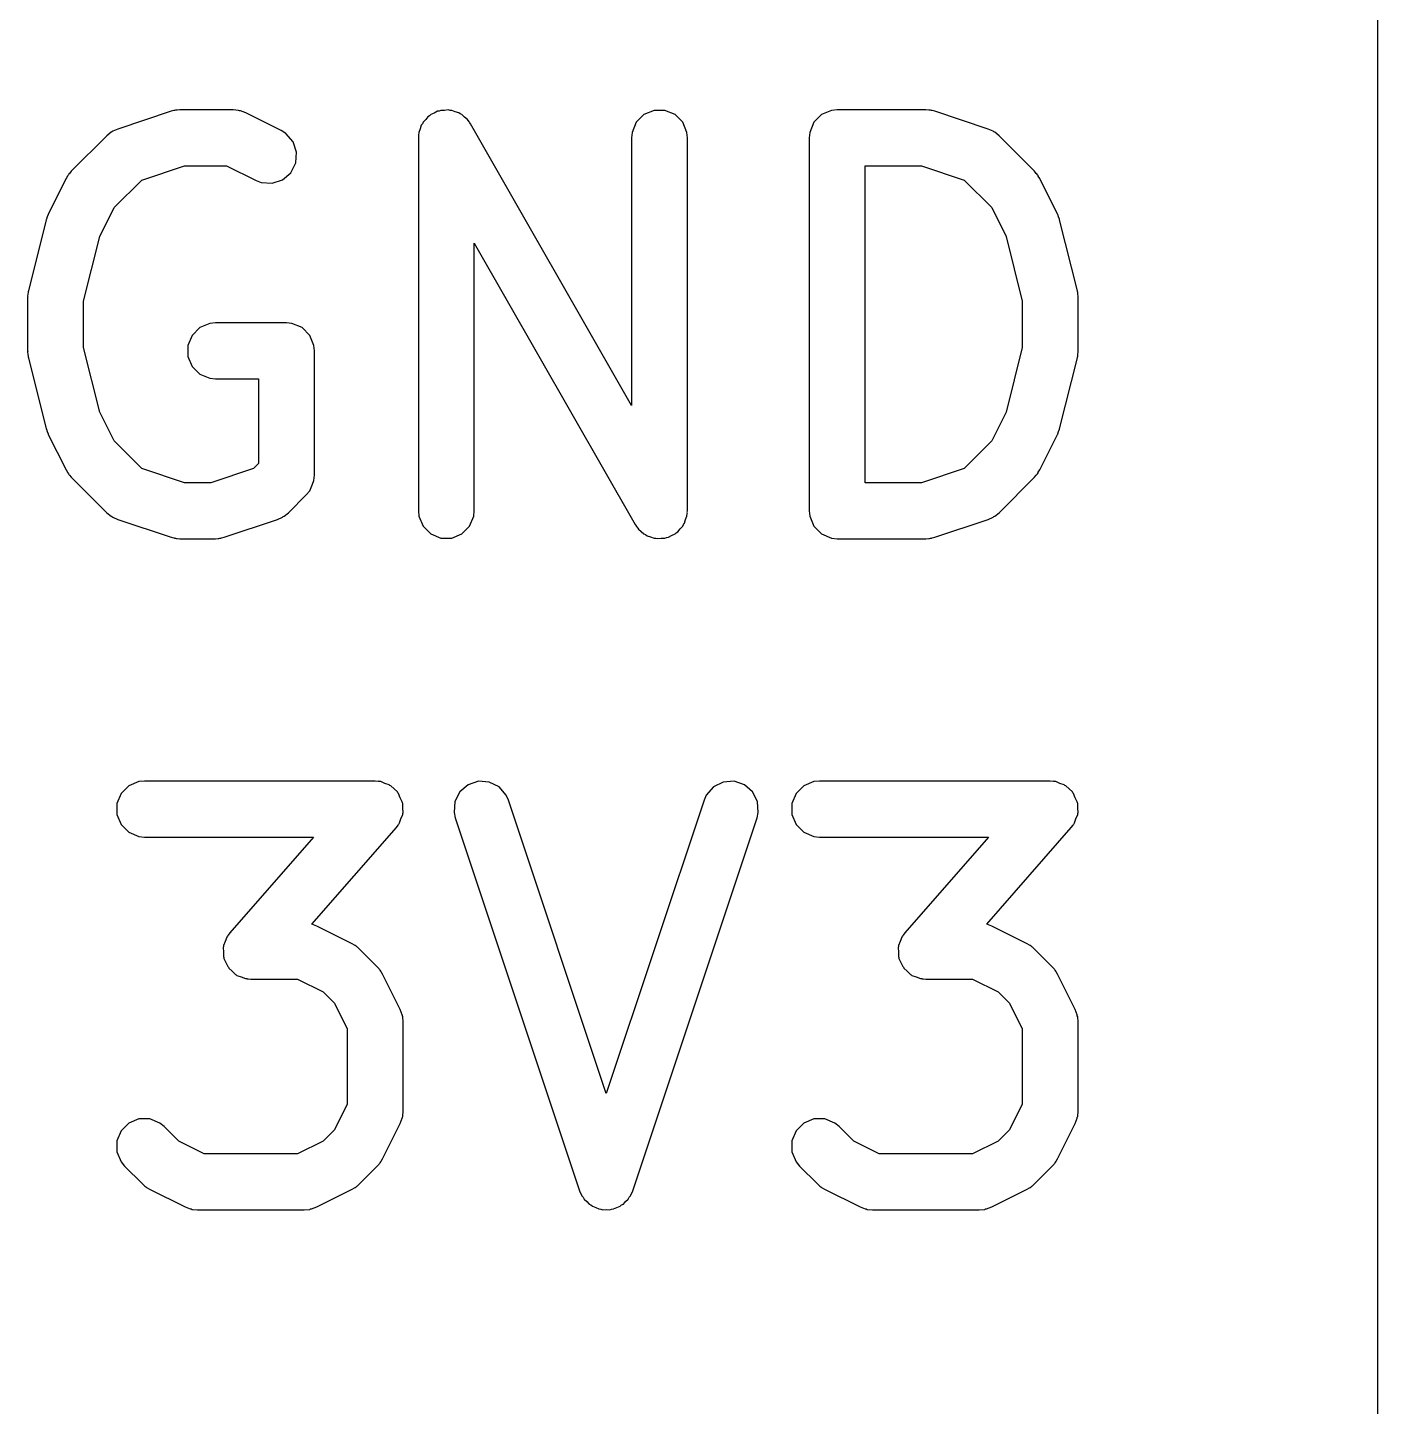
# Model space of a CAD drawing. Extents: x 130.7 to 164.2, y -115.4 to -85.3.
# Drawn here: x 160.631 to 164.249, y -111.572 to -107.874 of the extents above; entities that cross this region are included whole.
import ezdxf

# ---------------------------------------------------------------- set-up
doc = ezdxf.new("R2010")
doc.units = 0
doc.layers.add('BLACK', color=7, linetype='CONTINUOUS')

msp = doc.modelspace()

# ---------------------------------------------------------------- linework, layer by layer
at = {"layer": 'BLACK', "linetype": 'CONTINUOUS'}
for p, q in [((164.2495, -103.090102), (164.2495, -115.2905)), ((161.015442, -108.098668), (160.872586, -108.146287)), ((161.022697, -108.097018), (161.015442, -108.098668)), ((161.024528, -108.09626), (161.022697, -108.097018)), ((161.027181, -108.095998), (161.024528, -108.09626)), ((161.029779, -108.095408), (161.027181, -108.095998)), ((161.031753, -108.095548), (161.029779, -108.095408)), ((161.03916, -108.094819), (161.031753, -108.095548)), ((161.182017, -108.094819), (161.03916, -108.094819)), ((161.196649, -108.09626), (161.182017, -108.094819)), ((161.199138, -108.097291), (161.196649, -108.09626)), ((161.201826, -108.097482), (161.199138, -108.097291)), ((161.215558, -108.102737), (161.201826, -108.097482)), ((161.310796, -108.150356), (161.215558, -108.102737)), ((161.704246, -108.113211), (161.698136, -108.1211)), ((161.708399, -108.110837), (161.704246, -108.113211)), ((161.711778, -108.107459), (161.708399, -108.110837)), ((161.72099, -108.103642), (161.711778, -108.107459)), ((161.729655, -108.098692), (161.72099, -108.103642)), ((161.734398, -108.098089), (161.729655, -108.098692)), ((161.738814, -108.09626), (161.734398, -108.098089)), ((161.748788, -108.09626), (161.738814, -108.09626)), ((161.758685, -108.095002), (161.748788, -108.09626)), ((161.763297, -108.09626), (161.758685, -108.095002)), ((161.768078, -108.09626), (161.763297, -108.09626)), ((161.777293, -108.100077), (161.768078, -108.09626)), ((161.786917, -108.102702), (161.777293, -108.100077)), ((161.790697, -108.105629), (161.786917, -108.102702)), ((161.795114, -108.107459), (161.790697, -108.105629)), ((161.802164, -108.114509), (161.795114, -108.107459)), ((161.810054, -108.120619), (161.802164, -108.114509)), ((162.283206, -108.107459), (162.262514, -108.128151)), ((162.310242, -108.09626), (162.283206, -108.107459)), ((162.339506, -108.09626), (162.310242, -108.09626)), ((162.366542, -108.107459), (162.339506, -108.09626)), ((162.387234, -108.128151), (162.366542, -108.107459)), ((162.759397, -108.107459), (162.738705, -108.128151)), ((162.786433, -108.09626), (162.759397, -108.107459)), ((162.801065, -108.094819), (162.786433, -108.09626)), ((163.03916, -108.094819), (162.801065, -108.094819)), ((163.046565, -108.095548), (163.03916, -108.094819)), ((163.04854, -108.095408), (163.046565, -108.095548)), ((163.051137, -108.095998), (163.04854, -108.095408)), ((163.053792, -108.09626), (163.051137, -108.095998)), ((163.055623, -108.097018), (163.053792, -108.09626)), ((163.062877, -108.098668), (163.055623, -108.097018)), ((163.205734, -108.146287), (163.062877, -108.098668)), ((160.857125, -108.154045), (160.854635, -108.155077)), ((160.85916, -108.152281), (160.857125, -108.154045)), ((160.872586, -108.146287), (160.85916, -108.152281)), ((161.323239, -108.158188), (161.310796, -108.150356)), ((161.683704, -108.145971), (161.679887, -108.155187)), ((161.686329, -108.136348), (161.683704, -108.145971)), ((161.689256, -108.132567), (161.686329, -108.136348)), ((161.691086, -108.128151), (161.689256, -108.132567)), ((161.698136, -108.1211), (161.691086, -108.128151)), ((161.814406, -108.126751), (161.810054, -108.120619)), ((161.815806, -108.128151), (161.814406, -108.126751)), ((161.816375, -108.129525), (161.815806, -108.128151)), ((161.818564, -108.132609), (161.816375, -108.129525)), ((162.249874, -108.887402), (161.818564, -108.132609)), ((162.262514, -108.128151), (162.251315, -108.155187)), ((162.398433, -108.155187), (162.387234, -108.128151)), ((162.738705, -108.128151), (162.727506, -108.155187)), ((163.219159, -108.152281), (163.205734, -108.146287)), ((163.221194, -108.154046), (163.219159, -108.152281)), ((163.223685, -108.155078), (163.221194, -108.154046)), ((160.84327, -108.164405), (160.748032, -108.259643)), ((160.854635, -108.155077), (160.84327, -108.164405)), ((161.342412, -108.180296), (161.323239, -108.158188)), ((161.351666, -108.208057), (161.342412, -108.180296)), ((161.678816, -108.166055), (161.678446, -108.169819)), ((161.678446, -108.169819), (161.678446, -109.169819)), ((161.67915, -108.162669), (161.678629, -108.16458)), ((161.678629, -108.16458), (161.678816, -108.166055)), ((161.679887, -108.155187), (161.67915, -108.162669)), ((162.251315, -108.155187), (162.249874, -108.169819)), ((162.249874, -108.169819), (162.249874, -108.887402)), ((162.399874, -108.169819), (162.398433, -108.155187)), ((162.399874, -109.169819), (162.399874, -108.169819)), ((162.727506, -108.155187), (162.726065, -108.169819)), ((162.726065, -108.169819), (162.726065, -109.169819)), ((163.23505, -108.164405), (163.223685, -108.155078)), ((163.330288, -108.259643), (163.23505, -108.164405)), ((161.349592, -108.237247), (161.351666, -108.208057)), ((160.743313, -108.265392), (160.741815, -108.266692)), ((160.748032, -108.259643), (160.743313, -108.265392)), ((160.936817, -108.28299), (161.05133, -108.244819)), ((161.05133, -108.244819), (161.164312, -108.244819)), ((161.164312, -108.244819), (161.243714, -108.28452)), ((161.314397, -108.282595), (161.336504, -108.263422)), ((161.336504, -108.263422), (161.349592, -108.237247)), ((162.876065, -109.094819), (162.876065, -108.244819)), ((162.876065, -108.244819), (163.02699, -108.244819)), ((163.02699, -108.244819), (163.141503, -108.28299)), ((163.335008, -108.265393), (163.330288, -108.259643)), ((163.336505, -108.266692), (163.335008, -108.265393)), ((160.733983, -108.279135), (160.686364, -108.374373)), ((160.737947, -108.272835), (160.733983, -108.279135)), ((160.738705, -108.271008), (160.737947, -108.272835)), ((160.740393, -108.268951), (160.738705, -108.271008)), ((160.741815, -108.266692), (160.740393, -108.268951)), ((160.862704, -108.357103), (160.936817, -108.28299)), ((161.243714, -108.28452), (161.257445, -108.289775)), ((161.257445, -108.289775), (161.286635, -108.291849)), ((161.286635, -108.291849), (161.314397, -108.282595)), ((163.141503, -108.28299), (163.215616, -108.357103)), ((163.337924, -108.268946), (163.336505, -108.266692)), ((163.339616, -108.271008), (163.337924, -108.268946)), ((163.340374, -108.27284), (163.339616, -108.271008)), ((163.344337, -108.279135), (163.340374, -108.27284)), ((163.391956, -108.374373), (163.344337, -108.279135)), ((160.685632, -108.375878), (160.683436, -108.382023)), ((160.685954, -108.375442), (160.685632, -108.375878)), ((160.686364, -108.374373), (160.685954, -108.375442)), ((160.82421, -108.43409), (160.862704, -108.357103)), ((163.215616, -108.357103), (163.254109, -108.43409)), ((163.392365, -108.375442), (163.391956, -108.374373)), ((163.392688, -108.375878), (163.392365, -108.375442)), ((163.39488, -108.382014), (163.392688, -108.375878)), ((160.680685, -108.389724), (160.633066, -108.5802)), ((160.68107, -108.388644), (160.680685, -108.389724)), ((160.681109, -108.388105), (160.68107, -108.388644)), ((160.683436, -108.382023), (160.681109, -108.388105)), ((163.397211, -108.388104), (163.39488, -108.382014)), ((163.397249, -108.388644), (163.397211, -108.388104)), ((163.397635, -108.389724), (163.397249, -108.388644)), ((163.445254, -108.5802), (163.397635, -108.389724)), ((160.780827, -108.607624), (160.82421, -108.43409)), ((163.254109, -108.43409), (163.297493, -108.607624)), ((161.828446, -109.169819), (161.828446, -108.452235)), ((161.828446, -108.452235), (162.259756, -109.20703)), ((160.631078, -108.595836), (160.630827, -108.59839)), ((160.631725, -108.58927), (160.630916, -108.594744)), ((160.630916, -108.594744), (160.631078, -108.595836)), ((160.632268, -108.583758), (160.631725, -108.58927)), ((160.63269, -108.582736), (160.632268, -108.583758)), ((160.633066, -108.5802), (160.63269, -108.582736)), ((163.445629, -108.582736), (163.445254, -108.5802)), ((163.446052, -108.583758), (163.445629, -108.582736)), ((163.446594, -108.58927), (163.446052, -108.583758)), ((163.447404, -108.594744), (163.446594, -108.58927)), ((163.447241, -108.595836), (163.447404, -108.594744)), ((163.447493, -108.59839), (163.447241, -108.595836)), ((160.630827, -108.59839), (160.630827, -108.741247)), ((160.780827, -108.732013), (160.780827, -108.607624)), ((163.297493, -108.607624), (163.297493, -108.732013)), ((163.447493, -108.741247), (163.447493, -108.59839)), ((161.119766, -108.667688), (161.09273, -108.678887)), ((161.134398, -108.666247), (161.119766, -108.667688)), ((161.324874, -108.666247), (161.134398, -108.666247)), ((161.339506, -108.667688), (161.324874, -108.666247)), ((161.366542, -108.678887), (161.339506, -108.667688)), ((161.072038, -108.699579), (161.060839, -108.726615)), ((161.09273, -108.678887), (161.072038, -108.699579)), ((161.387234, -108.699579), (161.366542, -108.678887)), ((161.398433, -108.726615), (161.387234, -108.699579)), ((160.630827, -108.741247), (160.631078, -108.7438)), ((160.631078, -108.7438), (160.630916, -108.744893)), ((160.630916, -108.744893), (160.631725, -108.750366)), ((160.82421, -108.905547), (160.780827, -108.732013)), ((161.060839, -108.726615), (161.060839, -108.755879)), ((161.399874, -108.741247), (161.398433, -108.726615)), ((161.399874, -109.07458), (161.399874, -108.741247)), ((163.297493, -108.732013), (163.254109, -108.905547)), ((163.446594, -108.750366), (163.447404, -108.744893)), ((163.447241, -108.7438), (163.447493, -108.741247)), ((163.447404, -108.744893), (163.447241, -108.7438)), ((160.631725, -108.750366), (160.632268, -108.755879)), ((160.632268, -108.755879), (160.63269, -108.7569)), ((160.63269, -108.7569), (160.633066, -108.759437)), ((160.633066, -108.759437), (160.680685, -108.949913)), ((161.060839, -108.755879), (161.072038, -108.782915)), ((161.072038, -108.782915), (161.09273, -108.803607)), ((163.397635, -108.949913), (163.445254, -108.759437)), ((163.445254, -108.759437), (163.445629, -108.7569)), ((163.445629, -108.7569), (163.446052, -108.755879)), ((163.446052, -108.755879), (163.446594, -108.750366)), ((161.09273, -108.803607), (161.119766, -108.814806)), ((161.119766, -108.814806), (161.134398, -108.816247)), ((161.134398, -108.816247), (161.249874, -108.816247)), ((161.249874, -108.816247), (161.249874, -109.043514)), ((160.862704, -108.982534), (160.82421, -108.905547)), ((163.254109, -108.905547), (163.215615, -108.982534)), ((160.680685, -108.949913), (160.68107, -108.950992)), ((160.68107, -108.950992), (160.681109, -108.951532)), ((160.681109, -108.951532), (160.683436, -108.957613)), ((160.683436, -108.957613), (160.685632, -108.963759)), ((160.685632, -108.963759), (160.685954, -108.964194)), ((160.685954, -108.964194), (160.686364, -108.965264)), ((160.686364, -108.965264), (160.733983, -109.060502)), ((163.344337, -109.060502), (163.391956, -108.965264)), ((163.391956, -108.965264), (163.392365, -108.964194)), ((163.392365, -108.964194), (163.392688, -108.963759)), ((163.392688, -108.963759), (163.39488, -108.957622)), ((163.39488, -108.957622), (163.397211, -108.951533)), ((163.397211, -108.951533), (163.397249, -108.950992)), ((163.397249, -108.950992), (163.397635, -108.949913)), ((160.936817, -109.056648), (160.862704, -108.982534)), ((163.215615, -108.982534), (163.141503, -109.056647)), ((160.733983, -109.060502), (160.737946, -109.066798)), ((160.737946, -109.066798), (160.738704, -109.068628)), ((160.738704, -109.068628), (160.740393, -109.070686)), ((160.740393, -109.070686), (160.741815, -109.072945)), ((160.741815, -109.072945), (160.743313, -109.074244)), ((160.743313, -109.074244), (160.748032, -109.079994)), ((161.05133, -109.094819), (160.936817, -109.056648)), ((161.236741, -109.056647), (161.122228, -109.094819)), ((161.249874, -109.043514), (161.236741, -109.056647)), ((161.398433, -109.089212), (161.399874, -109.07458)), ((163.141503, -109.056647), (163.02699, -109.094819)), ((163.330289, -109.079993), (163.335006, -109.074244)), ((163.335006, -109.074244), (163.336505, -109.072945)), ((163.336505, -109.072945), (163.337926, -109.070686)), ((163.337926, -109.070686), (163.339616, -109.068628)), ((163.339616, -109.068628), (163.340373, -109.066798)), ((163.340373, -109.066798), (163.344337, -109.060502)), ((160.748032, -109.079994), (160.84327, -109.175233)), ((161.122228, -109.094819), (161.05133, -109.094819)), ((161.387235, -109.116247), (161.394516, -109.098668)), ((161.394516, -109.098668), (161.398433, -109.089212)), ((163.02699, -109.094819), (162.876065, -109.094819)), ((163.23505, -109.175233), (163.330289, -109.079993)), ((161.330289, -109.175232), (161.377907, -109.127613)), ((161.377907, -109.127613), (161.387235, -109.116247)), ((160.84327, -109.175233), (160.854635, -109.184561)), ((160.854635, -109.184561), (160.857125, -109.185592)), ((160.857125, -109.185592), (160.85916, -109.187357)), ((160.85916, -109.187357), (160.872586, -109.193351)), ((161.300972, -109.193351), (161.314397, -109.187357)), ((161.314397, -109.187357), (161.316432, -109.185591)), ((161.316432, -109.185591), (161.318923, -109.18456)), ((161.318923, -109.18456), (161.330289, -109.175232)), ((161.678446, -109.169819), (161.679887, -109.184451)), ((161.679887, -109.184451), (161.691086, -109.211487)), ((161.815806, -109.211487), (161.827005, -109.184451)), ((161.827005, -109.184451), (161.828446, -109.169819)), ((162.394615, -109.193666), (162.398433, -109.184451)), ((162.398433, -109.184451), (162.399169, -109.176968)), ((162.399169, -109.176968), (162.399691, -109.175058)), ((162.399503, -109.173582), (162.399874, -109.169819)), ((162.399691, -109.175058), (162.399503, -109.173582)), ((162.726065, -109.169819), (162.727506, -109.184451)), ((162.727506, -109.184451), (162.738705, -109.211487)), ((163.205734, -109.193351), (163.219159, -109.187357)), ((163.219159, -109.187357), (163.221194, -109.185591)), ((163.221194, -109.185591), (163.223685, -109.18456)), ((163.223685, -109.18456), (163.23505, -109.175233)), ((160.872586, -109.193351), (161.015442, -109.24097)), ((161.158115, -109.24097), (161.300972, -109.193351)), ((161.691086, -109.211487), (161.711778, -109.232179)), ((161.795114, -109.232179), (161.815806, -109.211487)), ((162.259756, -109.20703), (162.261945, -109.210114)), ((162.261945, -109.210114), (162.262514, -109.211487)), ((162.262514, -109.211487), (162.263911, -109.212884)), ((162.263911, -109.212884), (162.268266, -109.219019)), ((162.268266, -109.219019), (162.276154, -109.225127)), ((162.276154, -109.225127), (162.283206, -109.232179)), ((162.36992, -109.2288), (162.374074, -109.226427)), ((162.374074, -109.226427), (162.380183, -109.218537)), ((162.380183, -109.218537), (162.387234, -109.211487)), ((162.387234, -109.211487), (162.389063, -109.20707)), ((162.389063, -109.20707), (162.391991, -109.20329)), ((162.391991, -109.20329), (162.394615, -109.193666)), ((162.738705, -109.211487), (162.759397, -109.232179)), ((163.062877, -109.24097), (163.205734, -109.193351)), ((161.015442, -109.24097), (161.022697, -109.242619)), ((161.022697, -109.242619), (161.024528, -109.243378)), ((161.024528, -109.243378), (161.027181, -109.243639)), ((161.027181, -109.243639), (161.029779, -109.24423)), ((161.029779, -109.24423), (161.031753, -109.244089)), ((161.031753, -109.244089), (161.03916, -109.244819)), ((161.03916, -109.244819), (161.134398, -109.244819)), ((161.134398, -109.244819), (161.141803, -109.244089)), ((161.141803, -109.244089), (161.143778, -109.24423)), ((161.143778, -109.24423), (161.146375, -109.243639)), ((161.146375, -109.243639), (161.14903, -109.243378)), ((161.14903, -109.243378), (161.150861, -109.242619)), ((161.150861, -109.242619), (161.158115, -109.24097)), ((161.711778, -109.232179), (161.738814, -109.243378)), ((161.738814, -109.243378), (161.768078, -109.243378)), ((161.768078, -109.243378), (161.795114, -109.232179)), ((162.283206, -109.232179), (162.287624, -109.234009)), ((162.287624, -109.234009), (162.291404, -109.236936)), ((162.291404, -109.236936), (162.301025, -109.23956)), ((162.301025, -109.23956), (162.310242, -109.243378)), ((162.310242, -109.243378), (162.315023, -109.243378)), ((162.315023, -109.243378), (162.319635, -109.244636)), ((162.319635, -109.244636), (162.329532, -109.243378)), ((162.329532, -109.243378), (162.339506, -109.243378)), ((162.339506, -109.243378), (162.343921, -109.241548)), ((162.343921, -109.241548), (162.348665, -109.240946)), ((162.348665, -109.240946), (162.357329, -109.235995)), ((162.357329, -109.235995), (162.366542, -109.232179)), ((162.366542, -109.232179), (162.36992, -109.2288)), ((162.759397, -109.232179), (162.786433, -109.243378)), ((162.786433, -109.243378), (162.801065, -109.244819)), ((162.801065, -109.244819), (163.03916, -109.244819)), ((163.03916, -109.244819), (163.046565, -109.244089)), ((163.046565, -109.244089), (163.04854, -109.24423)), ((163.04854, -109.24423), (163.051137, -109.243639)), ((163.051137, -109.243639), (163.053792, -109.243378)), ((163.053792, -109.243378), (163.055623, -109.242619)), ((163.055623, -109.242619), (163.062877, -109.24097)), ((160.881562, -109.928151), (160.870363, -109.955187)), ((160.902254, -109.907459), (160.881562, -109.928151)), ((160.92929, -109.89626), (160.902254, -109.907459)), ((160.943922, -109.894819), (160.92929, -109.89626)), ((161.562969, -109.894819), (160.943922, -109.894819)), ((161.570707, -109.895581), (161.562969, -109.894819)), ((161.572675, -109.89545), (161.570707, -109.895581)), ((161.57403, -109.895908), (161.572675, -109.89545)), ((161.577601, -109.89626), (161.57403, -109.895908)), ((161.588858, -109.900923), (161.577601, -109.89626)), ((161.600396, -109.904825), (161.588858, -109.900923)), ((161.6023, -109.90649), (161.600396, -109.904825)), ((161.604637, -109.907459), (161.6023, -109.90649)), ((161.613247, -109.916069), (161.604637, -109.907459)), ((161.62242, -109.924095), (161.613247, -109.916069)), ((161.623542, -109.926364), (161.62242, -109.924095)), ((161.625329, -109.928151), (161.623542, -109.926364)), ((161.629989, -109.939401), (161.625329, -109.928151)), ((161.789434, -109.923836), (161.776348, -109.950009)), ((161.811541, -109.904662), (161.789434, -109.923836)), ((161.839304, -109.895408), (161.811541, -109.904662)), ((161.868494, -109.897483), (161.839304, -109.895408)), ((161.894667, -109.910569), (161.868494, -109.897483)), ((161.913841, -109.932676), (161.894667, -109.910569)), ((162.469367, -109.91057), (162.450193, -109.932677)), ((162.49554, -109.897483), (162.469367, -109.91057)), ((162.52473, -109.895408), (162.49554, -109.897483)), ((162.552492, -109.904662), (162.52473, -109.895408)), ((162.5746, -109.923836), (162.552492, -109.904662)), ((162.587686, -109.95001), (162.5746, -109.923836)), ((162.691086, -109.928151), (162.679887, -109.955187)), ((162.711778, -109.907459), (162.691086, -109.928151)), ((162.738814, -109.89626), (162.711778, -109.907459)), ((162.753446, -109.894819), (162.738814, -109.89626)), ((163.372493, -109.894819), (162.753446, -109.894819)), ((163.380231, -109.895581), (163.372493, -109.894819)), ((163.382199, -109.89545), (163.380231, -109.895581)), ((163.383554, -109.895908), (163.382199, -109.89545)), ((163.387125, -109.89626), (163.383554, -109.895908)), ((163.398382, -109.900923), (163.387125, -109.89626)), ((163.40992, -109.904825), (163.398382, -109.900923)), ((163.411824, -109.90649), (163.40992, -109.904825)), ((163.414161, -109.907459), (163.411824, -109.90649)), ((163.422771, -109.916069), (163.414161, -109.907459)), ((163.431944, -109.924095), (163.422771, -109.916069)), ((163.433066, -109.926364), (163.431944, -109.924095)), ((163.434853, -109.928151), (163.433066, -109.926364)), ((163.439513, -109.939401), (163.434853, -109.928151)), ((160.870363, -109.955187), (160.870363, -109.984451)), ((161.635392, -109.950327), (161.629989, -109.939401)), ((161.63556, -109.95285), (161.635392, -109.950327)), ((161.636528, -109.955187), (161.63556, -109.95285)), ((161.636528, -109.967371), (161.636528, -109.955187)), ((161.776348, -109.950009), (161.774273, -109.979199)), ((161.919835, -109.946102), (161.913841, -109.932676)), ((162.182017, -110.732648), (161.919835, -109.946102)), ((162.444199, -109.946102), (162.182017, -110.732648)), ((162.450193, -109.932677), (162.444199, -109.946102)), ((162.589761, -109.9792), (162.587686, -109.95001)), ((162.679887, -109.955187), (162.679887, -109.984451)), ((163.444916, -109.950327), (163.439513, -109.939401)), ((163.445084, -109.95285), (163.444916, -109.950327)), ((163.446052, -109.955187), (163.445084, -109.95285)), ((163.446052, -109.967371), (163.446052, -109.955187)), ((160.870363, -109.984451), (160.881562, -110.011487)), ((161.627963, -110.007246), (161.631864, -109.995708)), ((161.631864, -109.995708), (161.636528, -109.984451)), ((161.637338, -109.979525), (161.636528, -109.967371)), ((161.636528, -109.98192), (161.637338, -109.979525)), ((161.636528, -109.984451), (161.636528, -109.98192)), ((161.774273, -109.979199), (161.777533, -109.993536)), ((161.777533, -109.993536), (162.110866, -110.993536)), ((162.253168, -110.993536), (162.586501, -109.993536)), ((162.586501, -109.993536), (162.589761, -109.9792)), ((162.679887, -109.984451), (162.691086, -110.011487)), ((163.437487, -110.007246), (163.441388, -109.995708)), ((163.441388, -109.995708), (163.446052, -109.984451)), ((163.446862, -109.979525), (163.446052, -109.967371)), ((163.446052, -109.98192), (163.446862, -109.979525)), ((163.446052, -109.984451), (163.446052, -109.98192)), ((160.881562, -110.011487), (160.902254, -110.032179)), ((160.902254, -110.032179), (160.92929, -110.043378)), ((161.392516, -110.278516), (161.619412, -110.019207)), ((161.619412, -110.019207), (161.623933, -110.012882)), ((161.623933, -110.012882), (161.625329, -110.011487)), ((161.625329, -110.011487), (161.625877, -110.010163)), ((161.625877, -110.010163), (161.627963, -110.007246)), ((162.691086, -110.011487), (162.711778, -110.032179)), ((162.711778, -110.032179), (162.738814, -110.043378)), ((163.20204, -110.278516), (163.428936, -110.019207)), ((163.428936, -110.019207), (163.433457, -110.012882)), ((163.433457, -110.012882), (163.434853, -110.011487)), ((163.434853, -110.011487), (163.435401, -110.010163)), ((163.435401, -110.010163), (163.437487, -110.007246)), ((160.92929, -110.043378), (160.943922, -110.044819)), ((160.943922, -110.044819), (161.397687, -110.044819)), ((161.397687, -110.044819), (161.173193, -110.301383)), ((162.738814, -110.043378), (162.753446, -110.044819)), ((162.753446, -110.044819), (163.207211, -110.044819)), ((163.207211, -110.044819), (162.982717, -110.301383)), ((161.406034, -110.283689), (161.392516, -110.278516)), ((161.501272, -110.331308), (161.406034, -110.283689)), ((163.215558, -110.283689), (163.20204, -110.278516)), ((163.310796, -110.331308), (163.215558, -110.283689)), ((161.16074, -110.324881), (161.156077, -110.336139)), ((161.156077, -110.336139), (161.156077, -110.338669)), ((161.164642, -110.313344), (161.16074, -110.324881)), ((161.166727, -110.310426), (161.164642, -110.313344)), ((161.167276, -110.309103), (161.166727, -110.310426)), ((161.168671, -110.307707), (161.167276, -110.309103)), ((161.173193, -110.301383), (161.168671, -110.307707)), ((161.507571, -110.335272), (161.501272, -110.331308)), ((161.509399, -110.33603), (161.507571, -110.335272)), ((161.511455, -110.337718), (161.509399, -110.33603)), ((162.970264, -110.324881), (162.965601, -110.336139)), ((162.965601, -110.336139), (162.965601, -110.338669)), ((162.974166, -110.313344), (162.970264, -110.324881)), ((162.976251, -110.310426), (162.974166, -110.313344)), ((162.9768, -110.309103), (162.976251, -110.310426)), ((162.978195, -110.307707), (162.9768, -110.309103)), ((162.982717, -110.301383), (162.978195, -110.307707)), ((163.317095, -110.335272), (163.310796, -110.331308)), ((163.318923, -110.33603), (163.317095, -110.335272)), ((163.320979, -110.337718), (163.318923, -110.33603)), ((161.156077, -110.338669), (161.155267, -110.341065)), ((161.155267, -110.341065), (161.156077, -110.353218)), ((161.156077, -110.353218), (161.156077, -110.365403)), ((161.156077, -110.365403), (161.157044, -110.367739)), ((161.157044, -110.367739), (161.157213, -110.370263)), ((161.157213, -110.370263), (161.162615, -110.381188)), ((161.513715, -110.33914), (161.511455, -110.337718)), ((161.515014, -110.340638), (161.513715, -110.33914)), ((161.520764, -110.345357), (161.515014, -110.340638)), ((161.568383, -110.392976), (161.520764, -110.345357)), ((162.965601, -110.338669), (162.964791, -110.341065)), ((162.964791, -110.341065), (162.965601, -110.353218)), ((162.965601, -110.353218), (162.965601, -110.365403)), ((162.965601, -110.365403), (162.966568, -110.367739)), ((162.966568, -110.367739), (162.966737, -110.370263)), ((162.966737, -110.370263), (162.972139, -110.381188)), ((163.323239, -110.33914), (163.320979, -110.337718)), ((163.324538, -110.340638), (163.323239, -110.33914)), ((163.330288, -110.345357), (163.324538, -110.340638)), ((163.377907, -110.392976), (163.330288, -110.345357)), ((161.162615, -110.381188), (161.167276, -110.392439)), ((161.167276, -110.392439), (161.169062, -110.394225)), ((161.169062, -110.394225), (161.170185, -110.396495)), ((161.170185, -110.396495), (161.179357, -110.40452)), ((161.179357, -110.40452), (161.187968, -110.413131)), ((161.573101, -110.398725), (161.568383, -110.392976)), ((161.5746, -110.400025), (161.573101, -110.398725)), ((161.576021, -110.402284), (161.5746, -110.400025)), ((161.57771, -110.404341), (161.576021, -110.402284)), ((161.578467, -110.406168), (161.57771, -110.404341)), ((161.582432, -110.412468), (161.578467, -110.406168)), ((162.972139, -110.381188), (162.9768, -110.392439)), ((162.9768, -110.392439), (162.978586, -110.394225)), ((162.978586, -110.394225), (162.979709, -110.396495)), ((162.979709, -110.396495), (162.988881, -110.40452)), ((162.988881, -110.40452), (162.997492, -110.413131)), ((163.382625, -110.398725), (163.377907, -110.392976)), ((163.384124, -110.400025), (163.382625, -110.398725)), ((163.385545, -110.402284), (163.384124, -110.400025)), ((163.387234, -110.404341), (163.385545, -110.402284)), ((163.387991, -110.406168), (163.387234, -110.404341)), ((163.391956, -110.412468), (163.387991, -110.406168)), ((161.187968, -110.413131), (161.190304, -110.414099)), ((161.190304, -110.414099), (161.192209, -110.415765)), ((161.192209, -110.415765), (161.203746, -110.419666)), ((161.203746, -110.419666), (161.215004, -110.42433)), ((161.215004, -110.42433), (161.218574, -110.424681)), ((161.218574, -110.424681), (161.21993, -110.42514)), ((161.21993, -110.42514), (161.221897, -110.425008)), ((161.221897, -110.425008), (161.229636, -110.425771)), ((161.229636, -110.425771), (161.354788, -110.425771)), ((161.354788, -110.425771), (161.423304, -110.460029)), ((161.630051, -110.507706), (161.582432, -110.412468)), ((162.997492, -110.413131), (162.999828, -110.414099)), ((162.999828, -110.414099), (163.001733, -110.415765)), ((163.001733, -110.415765), (163.01327, -110.419666)), ((163.01327, -110.419666), (163.024528, -110.42433)), ((163.024528, -110.42433), (163.028098, -110.424681)), ((163.028098, -110.424681), (163.029454, -110.42514)), ((163.029454, -110.42514), (163.031421, -110.425008)), ((163.031421, -110.425008), (163.03916, -110.425771)), ((163.03916, -110.425771), (163.164312, -110.425771)), ((163.164312, -110.425771), (163.232828, -110.460029)), ((163.439575, -110.507706), (163.391956, -110.412468)), ((161.423304, -110.460029), (161.453711, -110.490436)), ((163.232828, -110.460029), (163.263235, -110.490436)), ((161.453711, -110.490436), (161.487969, -110.558952)), ((161.635306, -110.521437), (161.630051, -110.507706)), ((163.263235, -110.490436), (163.297493, -110.558952)), ((163.44483, -110.521437), (163.439575, -110.507706)), ((161.635497, -110.524126), (161.635306, -110.521437)), ((161.636528, -110.526615), (161.635497, -110.524126)), ((161.637969, -110.541247), (161.636528, -110.526615)), ((161.637969, -110.779342), (161.637969, -110.541247)), ((163.445021, -110.524126), (163.44483, -110.521437)), ((163.446052, -110.526615), (163.445021, -110.524126)), ((163.447493, -110.541247), (163.446052, -110.526615)), ((163.447493, -110.779342), (163.447493, -110.541247)), ((161.487969, -110.558952), (161.487969, -110.761637)), ((163.297493, -110.558952), (163.297493, -110.761637)), ((161.487969, -110.761637), (161.45371, -110.830153)), ((161.636528, -110.793974), (161.637969, -110.779342)), ((163.297493, -110.761637), (163.263234, -110.830153)), ((163.446052, -110.793974), (163.447493, -110.779342)), ((160.902255, -110.812219), (160.881562, -110.832912)), ((160.929291, -110.801021), (160.902255, -110.812219)), ((160.958554, -110.801021), (160.929291, -110.801021)), ((160.98559, -110.81222), (160.958554, -110.801021)), ((160.996956, -110.821548), (160.98559, -110.81222)), ((161.582432, -110.908121), (161.630051, -110.812883)), ((161.630051, -110.812883), (161.635306, -110.799152)), ((161.635306, -110.799152), (161.635497, -110.796462)), ((161.635497, -110.796462), (161.636528, -110.793974)), ((162.711779, -110.812219), (162.691086, -110.832912)), ((162.738815, -110.801021), (162.711779, -110.812219)), ((162.768078, -110.801021), (162.738815, -110.801021)), ((162.795114, -110.81222), (162.768078, -110.801021)), ((162.80648, -110.821548), (162.795114, -110.81222)), ((163.391956, -110.908121), (163.439575, -110.812883)), ((163.439575, -110.812883), (163.44483, -110.799152)), ((163.44483, -110.799152), (163.445021, -110.796462)), ((163.445021, -110.796462), (163.446052, -110.793974)), ((160.881562, -110.832912), (160.870363, -110.859948)), ((161.035968, -110.860561), (160.996956, -110.821548)), ((161.45371, -110.830153), (161.423303, -110.860561)), ((162.691086, -110.832912), (162.679887, -110.859948)), ((162.845492, -110.860561), (162.80648, -110.821548)), ((163.263234, -110.830153), (163.232827, -110.860561)), ((160.870363, -110.859948), (160.870363, -110.889211)), ((160.870363, -110.889211), (160.881561, -110.916247)), ((161.104484, -110.894819), (161.035968, -110.860561)), ((161.423303, -110.860561), (161.354788, -110.894819)), ((162.679887, -110.859948), (162.679887, -110.889211)), ((162.679887, -110.889211), (162.691085, -110.916247)), ((162.914008, -110.894819), (162.845492, -110.860561)), ((163.232827, -110.860561), (163.164312, -110.894819)), ((160.881561, -110.916247), (160.890888, -110.927612)), ((160.890888, -110.927612), (160.938507, -110.975232)), ((161.354788, -110.894819), (161.104484, -110.894819)), ((161.520765, -110.975232), (161.568383, -110.927613)), ((161.568383, -110.927613), (161.573101, -110.921863)), ((161.573101, -110.921863), (161.5746, -110.920564)), ((161.5746, -110.920564), (161.576021, -110.918305)), ((161.576021, -110.918305), (161.577711, -110.916247)), ((161.577711, -110.916247), (161.578468, -110.914417)), ((161.578468, -110.914417), (161.582432, -110.908121)), ((162.691085, -110.916247), (162.700412, -110.927612)), ((162.700412, -110.927612), (162.748031, -110.975232)), ((163.164312, -110.894819), (162.914008, -110.894819)), ((163.330289, -110.975232), (163.377907, -110.927613)), ((163.377907, -110.927613), (163.382625, -110.921863)), ((163.382625, -110.921863), (163.384124, -110.920564)), ((163.384124, -110.920564), (163.385545, -110.918305)), ((163.385545, -110.918305), (163.387235, -110.916247)), ((163.387235, -110.916247), (163.387992, -110.914417)), ((163.387992, -110.914417), (163.391956, -110.908121)), ((160.938507, -110.975232), (160.944256, -110.97995)), ((160.944256, -110.97995), (160.945557, -110.98145)), ((160.945557, -110.98145), (160.947816, -110.982872)), ((160.947816, -110.982872), (160.949873, -110.98456)), ((160.949873, -110.98456), (160.9517, -110.985317)), ((160.9517, -110.985317), (160.958, -110.989282)), ((160.958, -110.989282), (161.053238, -111.036901)), ((161.406034, -111.036901), (161.501272, -110.989282)), ((161.501272, -110.989282), (161.507571, -110.985317)), ((161.507571, -110.985317), (161.509399, -110.98456)), ((161.509399, -110.98456), (161.511455, -110.982872)), ((161.511455, -110.982872), (161.513715, -110.98145)), ((161.513715, -110.98145), (161.515015, -110.97995)), ((161.515015, -110.97995), (161.520765, -110.975232)), ((162.110866, -110.993536), (162.11686, -111.006961)), ((162.247174, -111.006962), (162.253168, -110.993536)), ((162.748031, -110.975232), (162.75378, -110.97995)), ((162.75378, -110.97995), (162.755081, -110.98145)), ((162.755081, -110.98145), (162.75734, -110.982872)), ((162.75734, -110.982872), (162.759397, -110.98456)), ((162.759397, -110.98456), (162.761224, -110.985317)), ((162.761224, -110.985317), (162.767524, -110.989282)), ((162.767524, -110.989282), (162.862762, -111.036901)), ((163.215558, -111.036901), (163.310796, -110.989282)), ((163.310796, -110.989282), (163.317095, -110.985317)), ((163.317095, -110.985317), (163.318923, -110.98456)), ((163.318923, -110.98456), (163.320979, -110.982872)), ((163.320979, -110.982872), (163.323239, -110.98145)), ((163.323239, -110.98145), (163.324539, -110.97995)), ((163.324539, -110.97995), (163.330289, -110.975232)), ((161.053238, -111.036901), (161.066969, -111.042156)), ((161.392302, -111.042156), (161.406034, -111.036901)), ((162.11686, -111.006961), (162.12037, -111.011008)), ((162.12037, -111.011008), (162.122767, -111.015802)), ((162.122767, -111.015802), (162.129875, -111.021967)), ((162.129875, -111.021967), (162.136034, -111.029068)), ((162.136034, -111.029068), (162.140823, -111.031462)), ((162.140823, -111.031462), (162.144874, -111.034976)), ((162.144874, -111.034976), (162.153799, -111.03795)), ((162.153799, -111.03795), (162.162207, -111.042155)), ((162.201827, -111.042155), (162.210237, -111.037949)), ((162.210237, -111.037949), (162.219159, -111.034976)), ((162.219159, -111.034976), (162.223206, -111.031465)), ((162.223206, -111.031465), (162.228, -111.029069)), ((162.228, -111.029069), (162.234163, -111.021963)), ((162.234163, -111.021963), (162.241267, -111.015802)), ((162.241267, -111.015802), (162.243662, -111.01101)), ((162.243662, -111.01101), (162.247174, -111.006962)), ((162.862762, -111.036901), (162.876493, -111.042156)), ((163.201826, -111.042156), (163.215558, -111.036901)), ((161.066969, -111.042156), (161.069658, -111.042347)), ((161.069658, -111.042347), (161.072147, -111.043378)), ((161.072147, -111.043378), (161.086779, -111.044819)), ((161.086779, -111.044819), (161.372493, -111.044819)), ((161.372493, -111.044819), (161.387125, -111.043378)), ((161.387125, -111.043378), (161.389614, -111.042346)), ((161.389614, -111.042346), (161.392302, -111.042156)), ((162.162207, -111.042155), (162.167551, -111.042534)), ((162.167551, -111.042534), (162.172637, -111.04423)), ((162.172637, -111.04423), (162.182017, -111.043563)), ((162.182017, -111.043563), (162.191397, -111.04423)), ((162.191397, -111.04423), (162.196482, -111.042534)), ((162.196482, -111.042534), (162.201827, -111.042155)), ((162.876493, -111.042156), (162.879182, -111.042347)), ((162.879182, -111.042347), (162.881671, -111.043378)), ((162.881671, -111.043378), (162.896303, -111.044819)), ((162.896303, -111.044819), (163.182017, -111.044819)), ((163.182017, -111.044819), (163.196649, -111.043378)), ((163.196649, -111.043378), (163.199138, -111.042346)), ((163.199138, -111.042346), (163.201826, -111.042156))]:
    msp.add_line(p, q, dxfattribs=at)

doc.saveas('drawing.dxf')
